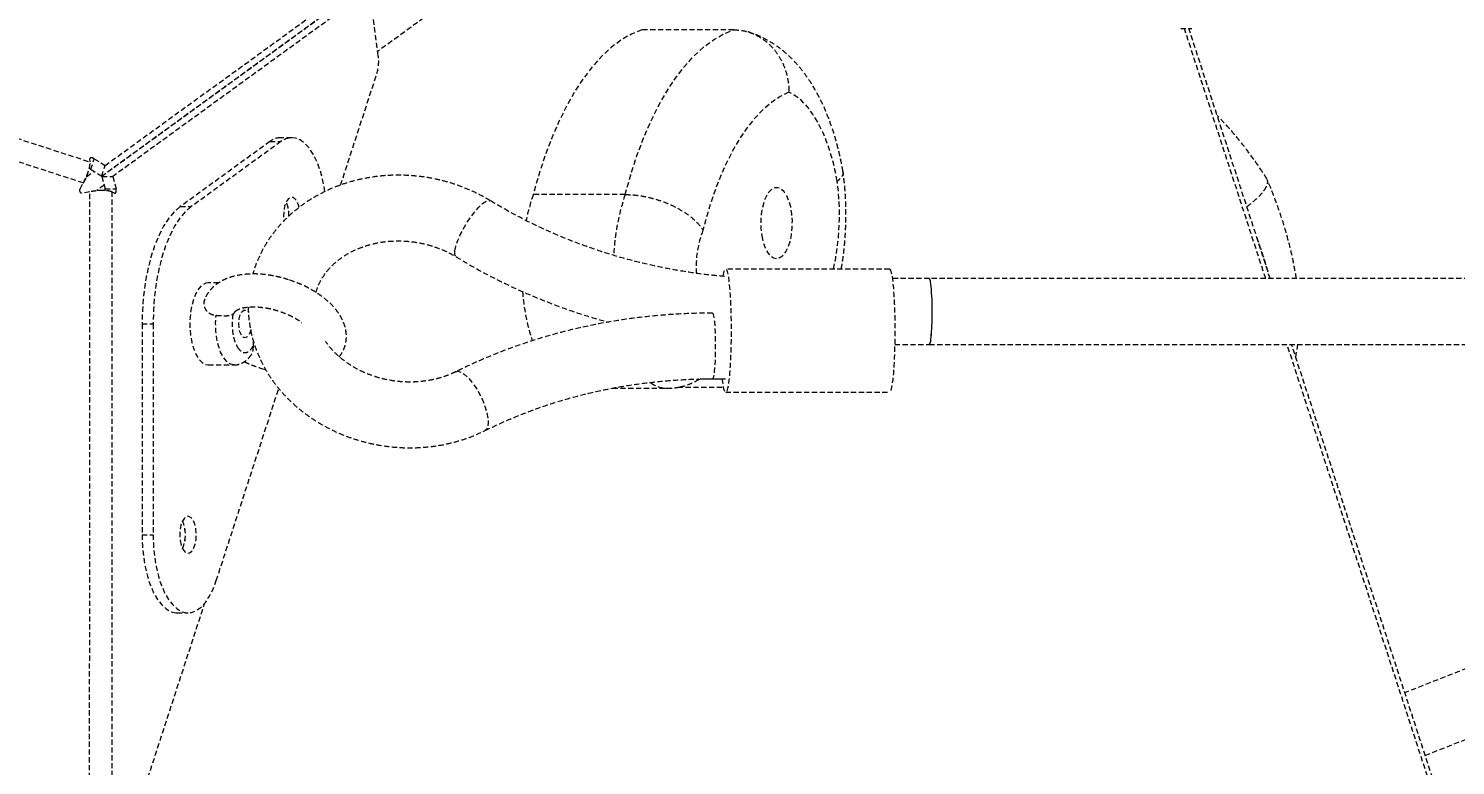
# Model space of a CAD drawing. Header units: millimetres. Extents: x -6061 to 5100, y -3651 to 3328.
# Drawn here: x -997 to -649.8, y 391.2 to 570.6 of the extents above; entities that cross this region are included whole.
import ezdxf

# ---------------------------------------------------------------- set-up
doc = ezdxf.new("R2010")
doc.units = ezdxf.units.MM
doc.linetypes.add('HIDDEN', pattern=[1.905, 1.27, -0.635])
for name, color, linetype in [('DIKOM_ОБЪЕКТ', 7, 'Continuous'), ('DIKOM_РАЗМЕР_ЗОНА', 7, 'Continuous'), ('DIKOM_РАЗМЕР_ОБЪЕКТА', 7, 'Continuous')]:
    doc.layers.add(name, color=color, linetype=linetype)
doc.styles.add('style1', font='arialbd.ttf', dxfattribs={"width": 0.8})
doc.dimstyles.new('1-50', dxfattribs={"dimtxt": 300, "dimasz": 200, "dimexe": 100, "dimexo": 0, "dimgap": 100, "dimtad": 1, "dimtxsty": 'style1', "dimcen": 200, "dimclrd": 7, "dimclre": 7, "dimclrt": 7, "dimadec": 1, "dimazin": 2, "dimtfac": 1, "dimtmove": 0, "dimatfit": 2, "dimfxl": 0, "dimlwd": 25, "dimlwe": 18, "dimarcsym": 0})

# ---------------------------------------------------------------- blocks, each defined once
blk = doc.blocks.new('*D0')
at = {"layer": 'Defpoints', "color": 0, "transparency": 16777216}
for p in [(3244.44, 1090.08), (-2954.24, -571.35), (3244.44, -1487.03)]:
    blk.add_point(p, dxfattribs=at)
at = {"layer": 'DIKOM_РАЗМЕР_ОБЪЕКТА', "color": 7, "lineweight": 18, "transparency": 16777216}
for p, q in [((3244.44, 1090.08), (3244.44, -1587.03)), ((-2954.24, -571.35), (-2954.24, -1587.03))]:
    blk.add_line(p, q, dxfattribs=at)
at = {"layer": 'DIKOM_РАЗМЕР_ОБЪЕКТА', "color": 7, "lineweight": 25, "transparency": 16777216}
blk.add_line((-2754.24, -1487.03), (3044.44, -1487.03), dxfattribs=at)
at = {"layer": 'DIKOM_РАЗМЕР_ОБЪЕКТА', "color": 7, "transparency": 16777216}
for points in [[(-2754.24, -1453.69), (-2754.24, -1520.36), (-2954.24, -1487.03)], [(3044.44, -1453.69), (3044.44, -1520.36), (3244.44, -1487.03)]]:
    blk.add_solid(points, dxfattribs=at)
at = {"layer": 'DIKOM_РАЗМЕР_ОБЪЕКТА', "color": 7, "transparency": 16777216, "insert": (279.31, -1118.98), "char_height": 300, "attachment_point": 5, "style": 'style1'}
blk.add_mtext('{\\fArial|b0|i0|c204|p34;\\H1.75x;6200}', dxfattribs=at)
blk = doc.blocks.new('*D1')
at = {"layer": 'Defpoints', "color": 0, "transparency": 16777216}
for p in [(2324.34, 3327.92), (-5419.16, -2822.08), (-1808.64, -2822.08)]:
    blk.add_point(p, dxfattribs=at)
at = {"layer": 'DIKOM_РАЗМЕР_ЗОНА', "color": 7, "lineweight": 18, "transparency": 16777216}
for p, q in [((2324.34, 3327.92), (-5519.16, 3327.92)), ((-1808.64, -2822.08), (-5519.16, -2822.08))]:
    blk.add_line(p, q, dxfattribs=at)
at = {"layer": 'DIKOM_РАЗМЕР_ЗОНА', "color": 7, "lineweight": 25, "transparency": 16777216}
blk.add_line((-5419.16, 3127.92), (-5419.16, -2622.08), dxfattribs=at)
at = {"layer": 'DIKOM_РАЗМЕР_ЗОНА', "color": 7, "transparency": 16777216}
for points in [[(-5452.49, 3127.92), (-5385.83, 3127.92), (-5419.16, 3327.92)], [(-5452.49, -2622.08), (-5385.83, -2622.08), (-5419.16, -2822.08)]]:
    blk.add_solid(points, dxfattribs=at)
at = {"layer": 'DIKOM_РАЗМЕР_ЗОНА', "color": 7, "transparency": 16777216, "insert": (-5787.21, -178.18), "char_height": 300, "attachment_point": 5, "rotation": 90, "style": 'style1'}
blk.add_mtext('{\\fArial|b0|i0|c204|p34;\\H1.75x;6150}', dxfattribs=at)
blk = doc.blocks.new('*D2')
at = {"layer": 'Defpoints', "color": 0, "transparency": 16777216}
for p in [(5097.78, 1174.32), (-4808.91, -571.39), (5097.78, -3550.63)]:
    blk.add_point(p, dxfattribs=at)
at = {"layer": 'DIKOM_РАЗМЕР_ЗОНА', "color": 7, "lineweight": 18, "transparency": 16777216}
for p, q in [((5097.78, 1174.32), (5097.78, -3650.63)), ((-4808.91, -571.39), (-4808.91, -3650.63))]:
    blk.add_line(p, q, dxfattribs=at)
at = {"layer": 'DIKOM_РАЗМЕР_ЗОНА', "color": 7, "lineweight": 25, "transparency": 16777216}
blk.add_line((-4608.91, -3550.63), (4897.78, -3550.63), dxfattribs=at)
at = {"layer": 'DIKOM_РАЗМЕР_ЗОНА', "color": 7, "transparency": 16777216}
for points in [[(-4608.91, -3517.3), (-4608.91, -3583.96), (-4808.91, -3550.63)], [(4897.78, -3517.3), (4897.78, -3583.96), (5097.78, -3550.63)]]:
    blk.add_solid(points, dxfattribs=at)
at = {"layer": 'DIKOM_РАЗМЕР_ЗОНА', "color": 7, "transparency": 16777216, "insert": (864.15, -3182.58), "char_height": 300, "attachment_point": 5, "style": 'style1'}
blk.add_mtext('{\\fArial|b0|i0|c204|p34;\\H1.75x;9900}', dxfattribs=at)
blk = doc.blocks.new('*D3')
at = {"layer": 'Defpoints', "color": 0, "transparency": 16777216}
for p in [(-3174.2, 1527.92), (2804.07, 1527.92), (-2373.39, -1022.08)]:
    blk.add_point(p, dxfattribs=at)
at = {"layer": 'DIKOM_РАЗМЕР_ОБЪЕКТА', "color": 7, "lineweight": 18, "transparency": 16777216}
for p, q in [((2804.07, 1527.92), (-3274.2, 1527.92)), ((-2373.39, -1022.08), (-3274.2, -1022.08))]:
    blk.add_line(p, q, dxfattribs=at)
at = {"layer": 'DIKOM_РАЗМЕР_ОБЪЕКТА', "color": 7, "lineweight": 25, "transparency": 16777216}
blk.add_line((-3174.2, -822.08), (-3174.2, 1327.92), dxfattribs=at)
at = {"layer": 'DIKOM_РАЗМЕР_ОБЪЕКТА', "color": 7, "transparency": 16777216}
for points in [[(-3207.54, 1327.92), (-3140.87, 1327.92), (-3174.2, 1527.92)], [(-3207.54, -822.08), (-3140.87, -822.08), (-3174.2, -1022.08)]]:
    blk.add_solid(points, dxfattribs=at)
at = {"layer": 'DIKOM_РАЗМЕР_ОБЪЕКТА', "color": 7, "transparency": 16777216, "insert": (-3542.25, 166.98), "char_height": 300, "attachment_point": 5, "rotation": 90, "style": 'style1'}
blk.add_mtext('{\\fArial|b0|i0|c204|p34;\\H1.75x;2550}', dxfattribs=at)

msp = doc.modelspace()

# ---------------------------------------------------------------- linework, layer by layer
at = {"layer": 'DIKOM_ОБЪЕКТ', "color": 7, "linetype": 'HIDDEN', "lineweight": 15}
for p, q in [((-809.889, 639.208), (-912.03, 564.999)), ((-1121.4, 583.368), (-982.019, 538.076)), ((-979.204, 534.649), (-916.696, 580.06)), ((-916.637, 579.979), (-979.146, 534.568)), ((-978.375, 537.201), (-915.867, 582.612)), ((-913.954, 579.979), (-976.462, 534.568)), ((-911.894, 563.943), (-913.954, 579.979)), ((-983.678, 532.972), (-1123.059, 578.264)), ((-825.414, 570.263), (-847.774, 570.263)), ((-716.653, 570.568), (-713.97, 570.568)), ((-695.972, 509.683), (-715.755, 570.568)), ((-694.873, 509.683), (-714.656, 570.568)), ((-921.068, 532.441), (-912.235, 559.624)), ((-938.271, 543.067), (-960.104, 527.205)), ((-935.587, 543.067), (-957.421, 527.205)), ((-938.271, 543.067), (-935.587, 543.067)), ((-932.962, 543.997), (-935.645, 543.997)), ((-982.019, 538.076), (-982.103, 538.847)), ((-981.827, 536.295), (-980.998, 538.847)), ((-980.998, 538.847), (-978.375, 537.201)), ((-982.894, 534.397), (-982.4, 535.916)), ((-982.838, 534.568), (-981.094, 535.835)), ((-981.827, 536.295), (-979.204, 534.649)), ((-979.204, 534.649), (-978.375, 537.201)), ((-984.469, 531.566), (-983.678, 532.972)), ((-978.608, 532.428), (-980.384, 531.137)), ((-979.146, 534.568), (-976.462, 534.568)), ((-979.146, 534.568), (-978.391, 531.565)), ((-978.391, 531.565), (-975.707, 531.565)), ((-976.462, 534.568), (-975.707, 531.565)), ((-982.123, 530.832), (-983.705, 530.515)), ((-982.132, 384.277), (-982.123, 530.832)), ((-979.011, 531.137), (-980.562, 531.137)), ((-976.756, 530.832), (-976.765, 384.277)), ((-976.049, 530.514), (-976.756, 530.832)), ((-851.839, 530.148), (-874.2, 530.148)), ((-960.104, 527.205), (-957.421, 527.205)), ((-787.511, 512.018), (-827.36, 512.018)), ((-950.709, 508.673), (-953.277, 508.673)), ((-777.812, 509.683), (-786.812, 509.683)), ((-379.749, 509.683), (-777.812, 509.683)), ((-969.375, 498.675), (-969.379, 447.333)), ((-969.375, 498.675), (-966.692, 498.674)), ((-966.692, 498.674), (-966.695, 447.333)), ((-786.239, 493.683), (-777.812, 493.683)), ((-777.812, 493.683), (-379.749, 493.683)), ((-651.308, 372.22), (-690.774, 493.683)), ((-650.634, 373.53), (-689.674, 493.683)), ((-688.662, 490.566), (-688.15, 493.683)), ((-446.715, 493.683), (-662.12, 408.88)), ((-657.167, 393.635), (-403.038, 493.683)), ((-953.278, 488.673), (-947.017, 488.673)), ((-940.619, 487.92), (-939.324, 487.56)), ((-951.328, 436.165), (-936.119, 482.967)), ((-854.886, 483.006), (-841.716, 483.006)), ((-839.05, 483.222), (-827.872, 483.222)), ((-834.227, 484.979), (-833.847, 485.216)), ((-828.165, 485.216), (-833.847, 485.216)), ((-830.588, 485.289), (-827.15, 485.289)), ((-827.36, 482.018), (-787.511, 482.018)), ((-969.379, 447.333), (-966.695, 447.333)), ((-968.544, 386.337), (-954.15, 430.632)), ((-960.884, 428.334), (-958.201, 428.334))]:
    msp.add_line(p, q, dxfattribs=at)
at = {"layer": 'DIKOM_ОБЪЕКТ', "color": 7, "linetype": 'HIDDEN', "lineweight": 15, "flags": 128}
for points in [[(-847.774, 570.263), (-850.272, 569.223), (-852.731, 567.801), (-855.14, 566.006), (-857.49, 563.845), (-859.766, 561.329), (-861.961, 558.469), (-864.063, 555.278), (-866.061, 551.773), (-867.947, 547.97), (-869.712, 543.885), (-871.348, 539.54), (-872.846, 534.954), (-874.2, 530.148)], [(-851.839, 530.148), (-850.485, 534.954), (-848.987, 539.54), (-847.352, 543.885), (-845.586, 547.97), (-843.7, 551.773), (-841.702, 555.278), (-839.6, 558.469), (-837.406, 561.329), (-835.129, 563.845), (-832.78, 566.006), (-830.37, 567.801), (-827.911, 569.223), (-825.414, 570.263)], [(-811.973, 555.065), (-814.136, 553.987), (-816.259, 552.558), (-818.329, 550.785), (-820.336, 548.679), (-822.268, 546.249), (-824.115, 543.51), (-825.869, 540.476), (-827.518, 537.164), (-829.054, 533.59), (-830.469, 529.775), (-831.755, 525.738), (-832.906, 521.501)], [(-800.215, 533.398), (-800.879, 536.623), (-801.685, 539.684), (-802.622, 542.551), (-803.683, 545.194), (-804.857, 547.586), (-806.132, 549.705), (-807.495, 551.529), (-808.932, 553.04), (-810.43, 554.222), (-811.973, 555.065)], [(-924.882, 530.862), (-924.979, 531.494), (-925.461, 533.916), (-926.089, 536.164), (-926.851, 538.194), (-927.732, 539.968), (-928.714, 541.451), (-929.779, 542.613), (-930.906, 543.432), (-932.074, 543.892), (-933.258, 543.985), (-934.437, 543.708), (-935.587, 543.067)], [(-818.596, 520.123), (-818.243, 518.566), (-817.758, 517.2), (-817.159, 516.08), (-816.471, 515.253), (-815.723, 514.752), (-814.946, 514.598), (-814.17, 514.797), (-813.429, 515.341), (-812.751, 516.208), (-812.165, 517.362), (-811.696, 518.756), (-811.361, 520.333), (-811.175, 522.028), (-811.146, 523.772), (-811.274, 525.494), (-811.555, 527.123), (-811.976, 528.592), (-812.521, 529.842), (-813.168, 530.82), (-813.889, 531.488), (-814.655, 531.817), (-815.436, 531.794), (-816.199, 531.421), (-816.912, 530.712), (-817.547, 529.696), (-818.077, 528.415), (-818.481, 526.922), (-818.743, 525.278), (-818.851, 523.549), (-818.802, 521.807), (-818.596, 520.123)], [(-931.165, 527.015), (-931.302, 527.536), (-931.689, 528.48), (-932.18, 529.141), (-932.733, 529.467), (-933.306, 529.431), (-933.851, 529.035), (-934.324, 528.312), (-934.686, 527.321), (-934.909, 526.141), (-934.975, 524.868), (-934.877, 523.606)], [(-893.292, 516.457), (-893.062, 517.518), (-892.633, 518.779), (-892.025, 520.184), (-891.267, 521.665), (-890.395, 523.154), (-889.448, 524.582), (-888.472, 525.88), (-887.512, 526.989), (-886.612, 527.857), (-885.816, 528.443), (-885.159, 528.72), (-884.674, 528.675), (-884.645, 528.659)], [(-960.104, 527.205), (-961.531, 525.963), (-962.886, 524.364), (-964.15, 522.431), (-965.308, 520.188), (-966.344, 517.665), (-967.244, 514.894), (-967.998, 511.911), (-968.594, 508.756), (-969.026, 505.47), (-969.287, 502.094), (-969.375, 498.675)], [(-957.421, 527.205), (-958.848, 525.963), (-960.202, 524.364), (-961.467, 522.431), (-962.625, 520.188), (-963.66, 517.665), (-964.561, 514.893), (-965.314, 511.911), (-965.911, 508.756), (-966.342, 505.469), (-966.604, 502.094), (-966.692, 498.674)], [(-827.95, 510.395), (-827.893, 510.706), (-827.705, 511.482), (-827.509, 511.919), (-827.31, 512.007), (-827.111, 511.743), (-826.919, 511.134), (-826.736, 510.195), (-826.569, 508.946), (-826.42, 507.418), (-826.292, 505.646), (-826.19, 503.672), (-826.116, 501.542), (-826.07, 499.306), (-826.055, 497.016), (-826.07, 494.726), (-826.116, 492.49), (-826.19, 490.36), (-826.293, 488.386), (-826.42, 486.615), (-826.569, 485.087), (-826.737, 483.839), (-826.919, 482.9), (-827.111, 482.292), (-827.31, 482.029), (-827.51, 482.117), (-827.706, 482.555), (-827.894, 483.331), (-828.069, 484.428), (-828.165, 485.216)], [(-787.511, 512.018), (-787.461, 512.007), (-787.263, 511.743), (-787.07, 511.134), (-786.888, 510.195), (-786.72, 508.946), (-786.571, 507.418), (-786.444, 505.646), (-786.342, 503.672), (-786.267, 501.542), (-786.222, 499.306), (-786.207, 497.016), (-786.222, 494.726), (-786.267, 492.49), (-786.342, 490.36), (-786.444, 488.386), (-786.571, 486.615), (-786.721, 485.087), (-786.888, 483.839), (-787.071, 482.9), (-787.263, 482.292), (-787.462, 482.029), (-787.511, 482.018)], [(-953.277, 508.673), (-953.902, 508.575), (-954.729, 508.131), (-955.503, 507.346), (-956.197, 506.247), (-956.785, 504.874), (-957.246, 503.278), (-957.564, 501.514), (-957.727, 499.649), (-957.73, 497.747), (-957.571, 495.88), (-957.257, 494.113), (-956.799, 492.511), (-956.214, 491.132), (-955.523, 490.025), (-954.751, 489.231), (-953.925, 488.778), (-953.278, 488.673)], [(-777.434, 494.968), (-777.317, 496.059), (-777.224, 497.414), (-777.158, 498.968), (-777.122, 500.649), (-777.119, 502.379), (-777.148, 504.076), (-777.208, 505.661), (-777.297, 507.06), (-777.409, 508.208), (-777.541, 509.05), (-777.685, 509.549), (-777.812, 509.683)], [(-777.36, 495.605), (-777.256, 496.866), (-777.179, 498.351), (-777.132, 499.993), (-777.116, 501.713), (-777.133, 503.432), (-777.182, 505.069), (-777.26, 506.548), (-777.363, 507.8), (-777.488, 508.765), (-777.628, 509.4), (-777.777, 509.673), (-777.812, 509.683)], [(-947.005, 488.673), (-947.2, 488.681), (-948.055, 488.946), (-948.872, 489.574), (-949.619, 490.541), (-950.27, 491.812), (-950.798, 493.339), (-951.186, 495.064), (-951.419, 496.925), (-951.487, 498.85), (-951.388, 500.769)], [(-945.218, 495.908), (-945.571, 496.7), (-945.79, 497.706), (-945.852, 498.817), (-945.748, 499.912), (-945.491, 500.873), (-945.109, 501.595), (-944.643, 502.001), (-944.143, 502.046), (-943.663, 501.725), (-943.45, 501.442)], [(-830.588, 501.289), (-830.535, 501.266), (-830.388, 500.95), (-830.249, 500.276), (-830.126, 499.275), (-830.025, 497.994), (-829.95, 496.493), (-829.905, 494.842), (-829.892, 493.119), (-829.911, 491.403), (-829.963, 489.776), (-830.043, 488.313), (-830.149, 487.083), (-830.275, 486.143), (-830.416, 485.537), (-830.565, 485.293), (-830.587, 485.289)], [(-942.944, 497.291), (-943.028, 496.928), (-943.352, 496.075), (-943.782, 495.503), (-944.272, 495.275), (-944.768, 495.415), (-945.218, 495.908)], [(-777.812, 493.683), (-777.772, 493.697), (-777.623, 493.983), (-777.484, 494.629), (-777.36, 495.605)], [(-893.038, 487.019), (-892.544, 487.122), (-891.812, 486.939), (-890.971, 486.425), (-890.059, 485.604), (-889.121, 484.514), (-888.198, 483.207), (-887.335, 481.742), (-886.572, 480.19), (-885.945, 478.622), (-885.482, 477.112), (-885.206, 475.731), (-885.129, 474.542), (-885.256, 473.602), (-885.579, 472.954), (-885.901, 472.699)], [(-960.113, 445.943), (-959.861, 444.794), (-959.474, 443.85), (-958.983, 443.188), (-958.43, 442.863), (-957.857, 442.899), (-957.312, 443.295), (-956.84, 444.018), (-956.477, 445.009), (-956.254, 446.189), (-956.188, 447.462), (-956.286, 448.724), (-956.539, 449.873), (-956.926, 450.817), (-957.416, 451.478), (-957.97, 451.804), (-958.543, 451.767), (-959.087, 451.372), (-959.56, 450.649), (-959.923, 449.657), (-960.146, 448.478), (-960.211, 447.205), (-960.113, 445.943)], [(-969.379, 447.333), (-969.296, 444.689), (-969.05, 442.097), (-968.645, 439.606), (-968.088, 437.265), (-967.392, 435.121), (-966.568, 433.214), (-965.635, 431.583), (-964.608, 430.257), (-963.51, 429.264), (-962.359, 428.623), (-961.181, 428.346), (-960.884, 428.334)], [(-966.695, 447.333), (-966.613, 444.689), (-966.366, 442.096), (-965.961, 439.606), (-965.405, 437.265), (-964.708, 435.121), (-963.885, 433.214), (-962.951, 431.582), (-961.925, 430.257), (-960.826, 429.264), (-959.676, 428.623), (-958.497, 428.346), (-957.313, 428.438), (-956.146, 428.898), (-955.018, 429.717), (-953.953, 430.879), (-952.97, 432.361), (-952.09, 434.135), (-951.328, 436.165)]]:
    msp.add_lwpolyline(points, dxfattribs=at)
at = {"layer": 'DIKOM_ОБЪЕКТ', "color": 7, "linetype": 'HIDDEN', "lineweight": 15}
for centre, radius, start, end in [((-922.074, 562.572), 10.271, 343.31642, 7.67067), ((-935.582, 539.645), 4.352, 90.83956, 128.15975), ((-861.549, 525.309), 61.865, 347.59425, 7.51315), ((-941.687, 525.127), 8.055, 358.48613, 23.58285), ((-941.259, 525.209), 7.631, 357.59559, 24.30726), ((-831.198, 515.028), 45.583, 160.62713, 168.86821), ((-801.349, 513.067), 53.301, 161.30911, 177.54367), ((-808.148, 512.255), 26.429, 159.5202, 182.75619), ((-804.474, 480.701), 113.289, 15.63251, 20.36779), ((-892.055, 515.961), 1.333, 158.13965, 226.18821), ((-824.886, 510.623), 52.09, 184.4832, 198.00619), ((-779.166, 494.78), 1.743, 320.99641, 6.18687), ((-841.587, 489.707), 6.703, 233.64861, 268.96806), ((-967.166, 447.334), 8.329, 336.25318, 23.73868), ((-967.096, 447.334), 8.265, 336.05709, 23.93476)]:
    msp.add_arc(centre, radius, start, end, dxfattribs=at)
for centre, major_axis, ratio, start_param, end_param in [((-981.339, 538.599), (0.747, -0.356), 0.4619859, 1.3251001, 3.4194952), ((-982.168, 536.047), (0.747, -0.356), 0.4619859, 1.3251001, 1.9051162), ((-983.705, 531.318), (0.764, 0.555), 0.7946266, 2.0943951, 4.1887902), ((-978.732, 531.317), (-0.108, 0.821), 0.4619859, 4.3745901, 4.9580852), ((-976.049, 531.317), (-0.108, 0.821), 0.4619859, 2.8636901, 4.9580852)]:
    msp.add_ellipse(centre, major_axis=major_axis, ratio=ratio, start_param=start_param, end_param=end_param, dxfattribs=at)
for points, knots in [([(-825.414, 570.263), (-824.665, 570.221), (-823.168, 570.138), (-820.984, 569.486), (-818.926, 568.456), (-817.045, 567.055), (-815.402, 565.317), (-814.029, 563.295), (-812.979, 561.035), (-812.182, 558.301), (-811.972, 556.262), (-811.973, 555.078), (-811.973, 555.065)], [0, 0, 0, 0, 0.1058304, 0.2116545, 0.3174608, 0.4232757, 0.5294704, 0.6356707, 0.742881, 0.8500957, 0.9982855, 1, 1, 1, 1]), ([(-821.168, 569.47), (-821.391, 569.559), (-821.652, 569.663), (-821.923, 569.741), (-821.962, 569.753)], [0, 0, 0, 0, 0.8548313, 1, 1, 1, 1]), ([(-798.815, 535.725), (-798.903, 536.224), (-799.216, 537.986), (-799.877, 540.945), (-800.865, 544.555), (-802.043, 548.062), (-803.421, 551.454), (-805.018, 554.709), (-806.781, 557.678), (-808.669, 560.317), (-810.625, 562.595), (-812.688, 564.584), (-814.844, 566.293), (-817.095, 567.713), (-819.113, 568.751), (-820.422, 569.206), (-820.91, 569.375)], [0, 0, 0, 0, 0.0322193, 0.1137318, 0.1961271, 0.2797595, 0.3648349, 0.451417, 0.5392062, 0.6175081, 0.6925761, 0.7641526, 0.8325612, 0.8983634, 0.9621626, 1, 1, 1, 1]), ([(-695.692, 533.949), (-695.809, 534.139), (-696.604, 535.43), (-698.184, 537.778), (-700.477, 540.947), (-702.903, 544.005), (-705.334, 546.843), (-706.996, 548.579), (-707.776, 549.394)], [0, 0, 0, 0, 0.0340545, 0.2317944, 0.4292393, 0.6267813, 0.8247249, 1, 1, 1, 1]), ([(-983.678, 532.972), (-983.411, 533.52), (-982.922, 534.522), (-982.374, 535.905), (-982.057, 537.155), (-982.032, 537.754), (-982.019, 538.076)], [0, 0, 0, 0, 0.27319081, 0.50002421, 0.73040858, 1, 1, 1, 1]), ([(-884.646, 528.659), (-885.206, 528.989), (-886.744, 529.898), (-889.393, 531.194), (-892.608, 532.47), (-895.936, 533.484), (-899.346, 534.233), (-902.812, 534.709), (-906.303, 534.907), (-909.792, 534.825), (-913.25, 534.463), (-916.646, 533.822), (-919.952, 532.907), (-923.139, 531.724), (-926.179, 530.282), (-929.045, 528.592), (-931.71, 526.67), (-934.151, 524.533), (-936.344, 522.2), (-938.271, 519.693), (-939.922, 517.038), (-941.251, 514.251), (-942.074, 512.162), (-942.357, 510.99), (-942.401, 510.806)], [0, 0, 0, 0, 0.0276536, 0.0759718, 0.1243328, 0.1727577, 0.2212284, 0.2697409, 0.3182824, 0.3668507, 0.4154377, 0.4640291, 0.5126146, 0.5611676, 0.6096643, 0.6580662, 0.7063319, 0.7544212, 0.8022971, 0.8499301, 0.8973048, 0.9444261, 0.9913136, 1, 1, 1, 1]), ([(-798.861, 535.717), (-798.831, 535.57), (-798.751, 535.181), (-799.125, 534.409), (-799.737, 533.769), (-800.204, 533.406), (-800.215, 533.398)], [0, 0, 0, 0, 0.20672206, 0.54917303, 0.98929851, 1, 1, 1, 1]), ([(-799.258, 512.018), (-799.213, 512.246), (-798.94, 513.63), (-798.605, 516.258), (-798.261, 519.867), (-798.101, 523.506), (-798.102, 527.147), (-798.275, 530.775), (-798.531, 533.618), (-798.748, 535.235), (-798.807, 535.673)], [0, 0, 0, 0, 0.0303037, 0.1842515, 0.3368533, 0.4886098, 0.6400096, 0.7915382, 0.9435313, 1, 1, 1, 1]), ([(-983.678, 532.972), (-983.51, 533.229), (-983.206, 533.696), (-982.937, 534.188), (-982.899, 534.385), (-982.898, 534.388)], [0, 0, 0, 0, 0.5469547, 0.9925762, 1, 1, 1, 1]), ([(-700.559, 527.184), (-700.119, 527.517), (-699.098, 528.29), (-697.802, 529.473), (-696.684, 530.687), (-695.903, 531.802), (-695.518, 532.764), (-695.428, 533.429), (-695.599, 533.695), (-695.643, 533.764)], [0, 0, 0, 0, 0.1240052, 0.287673, 0.4513051, 0.614944, 0.7791782, 0.9434171, 1, 1, 1, 1]), ([(-688.516, 509.683), (-688.733, 511.007), (-689.179, 513.734), (-690.161, 517.951), (-691.371, 522.29), (-692.812, 526.662), (-694.225, 530.493), (-695.231, 532.871), (-695.613, 533.776)], [0, 0, 0, 0, 0.1713272, 0.3527412, 0.5331659, 0.7124306, 0.8905369, 1, 1, 1, 1]), ([(-976.756, 530.832), (-977.072, 530.917), (-977.65, 531.072), (-978.945, 531.165), (-980.425, 531.08), (-981.528, 530.919), (-982.123, 530.832)], [0, 0, 0, 0, 0.2731667, 0.5000206, 0.730401, 1, 1, 1, 1]), ([(-827.646, 510.225), (-828.702, 510.312), (-831.728, 510.56), (-836.698, 511.254), (-842.536, 512.283), (-848.314, 513.577), (-854.017, 515.118), (-859.628, 516.904), (-865.131, 518.93), (-870.513, 521.188), (-875.753, 523.677), (-880.469, 526.171), (-883.376, 527.902), (-884.646, 528.659)], [0, 0, 0, 0, 0.05205376, 0.14903974, 0.24601743, 0.34299614, 0.43997037, 0.53693969, 0.63390994, 0.7308787, 0.82784879, 0.92482481, 1, 1, 1, 1]), ([(-851.839, 530.148), (-851.083, 530.125), (-849.547, 530.079), (-847.122, 529.71), (-844.664, 529.124), (-842.271, 528.328), (-839.973, 527.332), (-837.873, 526.179), (-835.995, 524.879), (-834.252, 523.334), (-833.321, 522.175), (-832.912, 521.511), (-832.906, 521.501)], [0, 0, 0, 0, 0.1053892, 0.2138249, 0.3192111, 0.4276465, 0.5331376, 0.6416688, 0.7474246, 0.8562192, 0.9978499, 1, 1, 1, 1]), ([(-927.062, 506.327), (-926.858, 506.966), (-926.448, 508.246), (-925.448, 510.075), (-924.184, 511.796), (-922.658, 513.37), (-920.902, 514.777), (-918.937, 516.002), (-916.79, 517.029), (-914.487, 517.844), (-912.059, 518.435), (-909.539, 518.791), (-906.964, 518.907), (-904.37, 518.779), (-901.795, 518.409), (-899.277, 517.804), (-896.855, 516.971), (-894.746, 516.026), (-893.508, 515.308), (-892.98, 515.001)], [0, 0, 0, 0, 0.06471954, 0.12953284, 0.19283135, 0.25461581, 0.31516257, 0.37480719, 0.43382901, 0.49244668, 0.55080532, 0.60901169, 0.66712361, 0.72516319, 0.78315588, 0.84110427, 0.8990064, 0.95688233, 1, 1, 1, 1]), ([(-892.98, 515.001), (-892.029, 514.43), (-889.31, 512.797), (-884.69, 510.274), (-879.082, 507.51), (-873.329, 504.982), (-867.448, 502.701), (-861.639, 500.706), (-857.75, 499.602), (-855.896, 499.076)], [0, 0, 0, 0, 0.0833846, 0.2384187, 0.3934719, 0.5485592, 0.703665, 0.8587903, 1, 1, 1, 1]), ([(-933.735, 509.423), (-934.497, 509.65), (-935.57, 509.969), (-937.172, 510.317), (-938.539, 510.557), (-940.149, 510.746), (-941.804, 510.836), (-943.485, 510.811), (-945.153, 510.653), (-946.78, 510.351), (-948.338, 509.892), (-949.8, 509.265), (-951.132, 508.463), (-952.31, 507.486), (-953.273, 506.325), (-953.882, 505.374), (-954.069, 504.791), (-954.103, 504.687)], [0, 0, 0, 0, 0.0910353, 0.1282336, 0.1896601, 0.252972, 0.320516, 0.3906265, 0.4627396, 0.5364501, 0.6114053, 0.6869068, 0.7621495, 0.8365563, 0.9101853, 0.9838848, 1, 1, 1, 1]), ([(-921.388, 490.704), (-921.291, 490.814), (-920.863, 491.302), (-920.317, 492.342), (-919.804, 493.809), (-919.613, 495.368), (-919.721, 496.946), (-920.111, 498.501), (-920.781, 500.039), (-921.712, 501.531), (-922.87, 502.94), (-924.208, 504.242), (-925.676, 505.42), (-927.266, 506.493), (-928.816, 507.377), (-930.263, 508.086), (-931.836, 508.771), (-933.002, 509.172), (-933.735, 509.423)], [0, 0, 0, 0, 0.01848248, 0.08163956, 0.14609243, 0.21350546, 0.27775821, 0.34452912, 0.41417384, 0.48584443, 0.55779031, 0.62830716, 0.69677448, 0.76237442, 0.82990275, 0.87896353, 0.92393642, 1, 1, 1, 1]), ([(-954.116, 504.692), (-954.145, 504.626), (-954.327, 504.215), (-954.391, 503.384), (-954.082, 502.302), (-953.355, 501.429), (-952.402, 500.91), (-951.707, 500.813), (-951.388, 500.769)], [0, 0, 0, 0, 0.0381754, 0.2387523, 0.4394126, 0.6377726, 0.8337029, 1, 1, 1, 1]), ([(-951.388, 500.769), (-951.084, 500.741), (-950.476, 500.686), (-949.483, 500.624), (-948.585, 500.663), (-947.797, 500.813), (-947.457, 500.985), (-947.272, 501.078)], [0, 0, 0, 0, 0.1980019, 0.3963824, 0.5863967, 0.7742123, 1, 1, 1, 1]), ([(-947.272, 501.078), (-947.357, 500.361), (-947.532, 498.888), (-947.373, 496.574), (-946.921, 494.463), (-946.406, 493.466), (-946.155, 492.981)], [0, 0, 0, 0, 0.243278, 0.5000023, 0.7567242, 1, 1, 1, 1]), ([(-947.272, 501.078), (-947.124, 501.176), (-946.92, 501.31), (-946.767, 501.628), (-946.725, 501.716)], [0, 0, 0, 0, 0.725489, 1, 1, 1, 1]), ([(-946.701, 501.709), (-946.701, 501.711), (-946.702, 501.714), (-946.532, 501.883), (-946.146, 502.124), (-945.523, 502.386), (-944.679, 502.614), (-943.64, 502.772), (-942.453, 502.838), (-941.157, 502.8), (-939.913, 502.669), (-938.759, 502.476), (-937.55, 502.212), (-936.098, 501.803), (-934.783, 501.323), (-933.639, 500.829), (-932.704, 500.376), (-931.686, 499.801), (-930.954, 499.342), (-930.604, 499.074), (-930.537, 499.022)], [0, 0, 0, 0, 0.0581165, 0.1209681, 0.1830191, 0.2447447, 0.3069113, 0.3699305, 0.4332906, 0.4954904, 0.5581284, 0.603965, 0.64939, 0.7176422, 0.7951308, 0.8267289, 0.8785442, 0.9313858, 0.9868487, 1, 1, 1, 1]), ([(-943.512, 502.762), (-943.518, 502.635), (-943.563, 501.5), (-943.35, 499.35), (-942.853, 496.344), (-942.019, 493.384), (-940.891, 490.493), (-939.469, 487.694), (-937.764, 485.01), (-935.79, 482.461), (-933.561, 480.07), (-931.095, 477.858), (-928.414, 475.842), (-925.538, 474.042), (-922.493, 472.472), (-919.304, 471.146), (-915.998, 470.075), (-912.603, 469.27), (-909.147, 468.735), (-905.658, 468.478), (-902.166, 468.5), (-898.7, 468.803), (-895.287, 469.384), (-891.962, 470.246), (-888.811, 471.334), (-886.848, 472.255), (-885.901, 472.699)], [0, 0, 0, 0, 0.0053095, 0.0473925, 0.0895177, 0.1317433, 0.174116, 0.216673, 0.2594303, 0.3023935, 0.3455518, 0.3888867, 0.4323709, 0.4759789, 0.519687, 0.5634713, 0.6073154, 0.6512034, 0.695127, 0.7390853, 0.7830638, 0.8270612, 0.8710684, 0.9150718, 0.959052, 1, 1, 1, 1]), ([(-830.588, 501.289), (-831.724, 501.281), (-834.977, 501.259), (-840.333, 501.013), (-846.63, 500.468), (-852.875, 499.651), (-859.051, 498.569), (-865.143, 497.224), (-871.136, 495.618), (-877.016, 493.756), (-882.764, 491.639), (-888.118, 489.4), (-891.485, 487.77), (-893.041, 487.017)], [0, 0, 0, 0, 0.0516147, 0.1478204, 0.2440375, 0.3402551, 0.4364661, 0.5326766, 0.6288742, 0.7250616, 0.8212287, 0.9173766, 1, 1, 1, 1]), ([(-946.155, 492.981), (-945.869, 492.606), (-945.28, 491.836), (-944.241, 491.559), (-943.211, 491.97), (-942.643, 492.814), (-942.367, 493.225)], [0, 0, 0, 0, 0.2432842, 0.5000087, 0.7567341, 1, 1, 1, 1]), ([(-942.367, 493.225), (-942.386, 492.821), (-942.419, 492.089), (-942.676, 491.293), (-942.925, 491.022), (-942.982, 490.959)], [0, 0, 0, 0, 0.4870281, 0.8819065, 1, 1, 1, 1]), ([(-942.284, 494.516), (-942.301, 494.435), (-942.389, 494.038), (-942.377, 493.585), (-942.367, 493.225)], [0, 0, 0, 0, 0.2046779, 1, 1, 1, 1]), ([(-893.041, 487.017), (-893.376, 486.856), (-894.418, 486.357), (-896.294, 485.659), (-898.697, 485.024), (-901.203, 484.624), (-903.77, 484.463), (-906.364, 484.545), (-908.945, 484.87), (-911.477, 485.432), (-913.921, 486.221), (-916.244, 487.224), (-918.411, 488.423), (-920.397, 489.796), (-922.165, 491.323), (-923.634, 492.864), (-924.383, 493.923), (-924.72, 494.399)], [0, 0, 0, 0, 0.0334441, 0.1039499, 0.1742909, 0.2444299, 0.3144407, 0.3843672, 0.4542294, 0.524034, 0.5937863, 0.6635056, 0.7332021, 0.8029412, 0.8727915, 0.9429035, 1, 1, 1, 1]), ([(-946.993, 488.708), (-946.748, 488.708), (-946.086, 488.706), (-945.075, 489.067), (-944.053, 489.719), (-943.362, 490.364), (-943.054, 490.835), (-942.975, 490.954)], [0, 0, 0, 0, 0.14935571, 0.40474682, 0.64872653, 0.9111654, 1, 1, 1, 1]), ([(-944.506, 489.475), (-944.354, 489.399), (-943.8, 489.124), (-942.514, 488.576), (-941.35, 488.173), (-940.619, 487.92)], [0, 0, 0, 0, 0.1240256, 0.4495063, 1, 1, 1, 1]), ([(-885.901, 472.699), (-885.051, 473.114), (-882.543, 474.341), (-878.251, 476.209), (-872.985, 478.217), (-867.581, 479.982), (-862.058, 481.503), (-856.43, 482.775), (-850.714, 483.794), (-844.924, 484.558), (-839.079, 485.06), (-834.29, 485.267), (-831.455, 485.284), (-830.588, 485.289)], [0, 0, 0, 0, 0.05158801, 0.15215988, 0.25270998, 0.35321901, 0.45369555, 0.55414037, 0.65456647, 0.75497565, 0.8553724, 0.95575588, 1, 1, 1, 1]), ([(-841.694, 483.014), (-840.947, 483.031), (-839.819, 483.056), (-838.715, 483.273), (-838.342, 483.347)], [0, 0, 0, 0, 0.662229, 1, 1, 1, 1]), ([(-833.909, 485.234), (-834.018, 485.145), (-834.716, 484.581), (-836.211, 483.94), (-837.604, 483.4), (-838.338, 483.329), (-838.34, 483.329)], [0, 0, 0, 0, 0.0856596, 0.5486753, 0.9986802, 1, 1, 1, 1])]:
    msp.add_open_spline(points, degree=3, knots=knots, dxfattribs=at)

# ---------------------------------------------------------------- dimensions: what is measured, and where the dimension line sits
at = {"layer": 'DIKOM_РАЗМЕР_ЗОНА'}
dim = msp.add_linear_dim(base=(-5419.159, -2822.077), p1=(2324.34, 3327.923), p2=(-1808.638, -2822.077), angle=90, text='{\\fArial|b0|i0|c204|p34;\\H1.75x;<>}', dimstyle='1-50', dxfattribs=at)
dim.commit()
dim.dimension.update_dxf_attribs({"geometry": '*D1', "text_midpoint": (-5419.159, -178.183), "dimtype": 160})
dim = msp.add_linear_dim(base=(5097.777, -3550.63), p1=(-4808.913, -571.389), p2=(5097.777, 1174.316), text='{\\fArial|b0|i0|c204|p34;\\H1.75x;9900}', dimstyle='1-50', dxfattribs=at)
dim.commit()
dim.dimension.update_dxf_attribs({"geometry": '*D2', "text_midpoint": (864.153, -3550.63), "dimtype": 160})
at = {"layer": 'DIKOM_РАЗМЕР_ОБЪЕКТА'}
dim = msp.add_linear_dim(base=(-3174.204, 1527.923), p1=(-2373.391, -1022.077), p2=(2804.073, 1527.923), angle=90, text='{\\fArial|b0|i0|c204|p34;\\H1.75x;<>}', dimstyle='1-50', dxfattribs=at)
dim.commit()
dim.dimension.update_dxf_attribs({"geometry": '*D3', "text_midpoint": (-3174.204, 166.976), "dimtype": 160})
dim = msp.add_linear_dim(base=(3244.443, -1487.027), p1=(-2954.235, -571.349), p2=(3244.443, 1090.082), text='{\\fArial|b0|i0|c204|p34;\\H1.75x;6200}', dimstyle='1-50', dxfattribs=at)
dim.commit()
dim.dimension.update_dxf_attribs({"geometry": '*D0', "text_midpoint": (279.308, -1487.027), "dimtype": 160})

doc.saveas('drawing.dxf')
